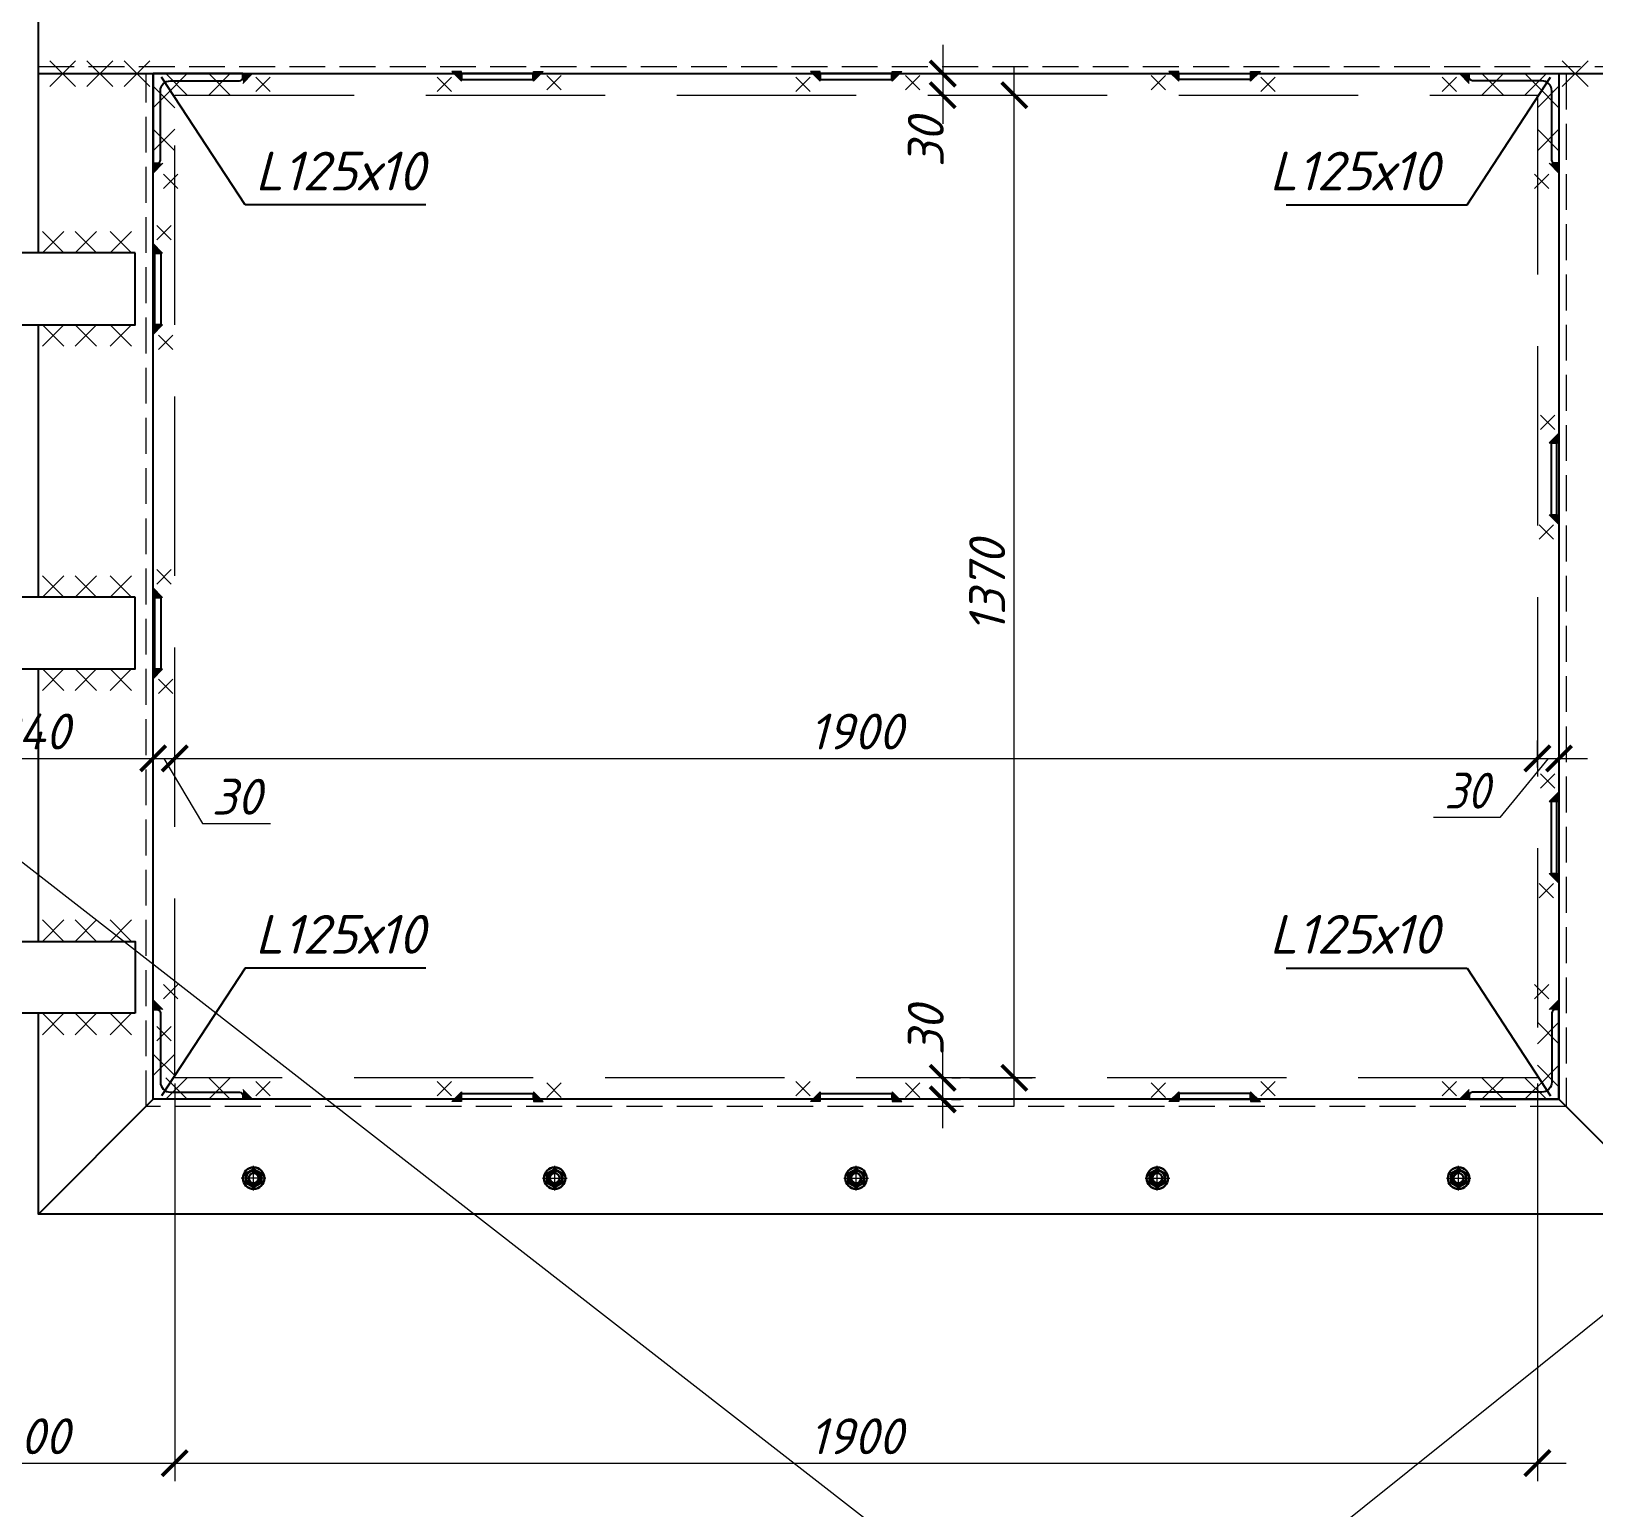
# Model space of a CAD drawing. Header units: millimetres. Extents: x 749182 to 2267578, y 70462 to 311449.
# Drawn here: x 2211746 to 2213924, y 209628 to 211687 of the extents above; entities that cross this region are included whole.
import ezdxf

# ---------------------------------------------------------------- set-up
doc = ezdxf.new("R2010")
doc.units = ezdxf.units.MM
for name, pattern in [('GOST2.303 4', [7, 5, -2, 0]), ('ГОСТ 2.303 4', [7, 5, -2, 0]), ('осеваяX2', [4, 2.5, -0.5, 0.5, -0.5])]:
    doc.linetypes.add(name, pattern=pattern)
doc.layers.get('Defpoints').update_dxf_attribs({"color": 255})
for name, color, linetype, lineweight in [('1Стены', 252, 'Continuous', 25), ('Оси', 165, 'осеваяX2', 13), ('Размер', 7, 'Continuous', 13), ('Размеры КР', 164, 'Continuous', 9), ('сварка', 156, 'Continuous', 9), ('Шахты для нанесения на ТХ', 210, 'Continuous', 60), ('Штриховка в сечении', 7, 'Continuous', 5)]:
    doc.layers.add(name, color=color, linetype=linetype, lineweight=lineweight)
doc.layers.add('металл', color=124, linetype='Continuous')
doc.layers.add('Текст', color=7, linetype='Continuous')
doc.styles.add('GOST 2.304_new', font='isocpeur.ttf', dxfattribs={"width": 0.9, "oblique": 15})
doc.styles.add('М2', font='isocpeui.ttf')
doc.dimstyles.new('SPDS', dxfattribs={"dimscale": 25, "dimtxt": 2.5, "dimasz": 1.77, "dimexe": 1.25, "dimexo": 0.625, "dimtad": 1, "dimdec": 0, "dimrnd": 0.001, "dimtxsty": 'GOST 2.304_new', "dimblk": 'ARCHTICK', "dimcen": 2.5, "dimdle": 2, "dimclrt": 256, "dimazin": 2, "dimtfac": 0.75, "dimtdec": 0, "dimtmove": 1, "dimatfit": 3, "dimfxl": 0, "dimtolj": 1, "dimlwd": 9, "dimlwe": 9, "dimarcsym": 0})
doc.dimstyles.new('SPDS 1_20', dxfattribs={"dimscale": 20, "dimtxt": 2.5, "dimasz": 1.77, "dimexe": 1.25, "dimexo": 0.625, "dimtad": 1, "dimdec": 0, "dimrnd": 0.001, "dimtxsty": 'М2', "dimblk": 'ARCHTICK', "dimcen": 2.5, "dimdle": 2, "dimclrt": 256, "dimadec": 0, "dimazin": 2, "dimtfac": 0.75, "dimtdec": 0, "dimtmove": 1, "dimatfit": 3, "dimfxl": 0, "dimtolj": 1, "dimlwd": 9, "dimlwe": 9, "dimarcsym": 0})

# ---------------------------------------------------------------- blocks, each defined once
blk = doc.blocks.new('_ArchTick')
at = {"color": 0, "linetype": 'ByBlock', "const_width": 0.15}
blk.add_lwpolyline([(-0.5, -0.5), (0.5, 0.5)], dxfattribs=at)
blk = doc.blocks.new('*D1105')
at = {"color": 0, "lineweight": 9, "ltscale": 20, "transparency": 16777216}
for p, q in [((2211545.6, 210214.9), (2211545.6, 209665.1)), ((2211945.6, 210219.4), (2211945.6, 209665.1)), ((2211505.6, 209690.1), (2211985.6, 209690.1))]:
    blk.add_line(p, q, dxfattribs=at)
at = {"layer": 'Defpoints', "color": 0, "lineweight": 20, "ltscale": 20, "transparency": 16777216}
for p in [(2211545.6, 210227.4), (2211945.6, 210231.9), (2211945.6, 209690.1)]:
    blk.add_point(p, dxfattribs=at)
at = {"color": 0, "lineweight": 9, "ltscale": 20, "transparency": 16777216, "xscale": 35.4, "yscale": 35.4, "zscale": 35.4, "rotation": 180}
blk.add_blockref('_ArchTick', (2211545.6, 209690.1), dxfattribs=at)
at = {"color": 0, "lineweight": 9, "ltscale": 20, "transparency": 16777216, "xscale": 35.4, "yscale": 35.4, "zscale": 35.4}
blk.add_blockref('_ArchTick', (2211945.6, 209690.1), dxfattribs=at)
at = {"ltscale": 20, "transparency": 16777216, "insert": (2211745.6, 209727.6), "char_height": 50, "attachment_point": 5, "style": 'М2'}
blk.add_mtext('\\A1;400', dxfattribs=at)
blk = doc.blocks.new('*D1106')
at = {"color": 0, "lineweight": 9, "ltscale": 20, "transparency": 16777216}
for p, q in [((2211945.6, 210219.4), (2211945.6, 209665.1)), ((2213845.6, 210219.4), (2213845.6, 209665.1)), ((2211905.6, 209690.1), (2213885.6, 209690.1))]:
    blk.add_line(p, q, dxfattribs=at)
at = {"layer": 'Defpoints', "color": 0, "lineweight": 20, "ltscale": 20, "transparency": 16777216}
for p in [(2211945.6, 210231.9), (2213845.6, 210231.9), (2213845.6, 209690.1)]:
    blk.add_point(p, dxfattribs=at)
at = {"color": 0, "lineweight": 9, "ltscale": 20, "transparency": 16777216, "xscale": 35.4, "yscale": 35.4, "zscale": 35.4, "rotation": 180}
blk.add_blockref('_ArchTick', (2211945.6, 209690.1), dxfattribs=at)
at = {"color": 0, "lineweight": 9, "ltscale": 20, "transparency": 16777216, "xscale": 35.4, "yscale": 35.4, "zscale": 35.4}
blk.add_blockref('_ArchTick', (2213845.6, 209690.1), dxfattribs=at)
at = {"ltscale": 20, "transparency": 16777216, "insert": (2212895.6, 209727.6), "char_height": 50, "attachment_point": 5, "style": 'М2'}
blk.add_mtext('\\A1;1900', dxfattribs=at)
blk = doc.blocks.new('свар')
at = {"layer": 'сварка', "color": 0, "linetype": 'Continuous', "ltscale": 10}
for p, q in [((10, 10), (-10, -10)), ((-10, 10), (10, -10))]:
    blk.add_line(p, q, dxfattribs=at)
blk = doc.blocks.new('м16')
at = {"layer": 'металл', "lineweight": 30, "ltscale": 20}
for p, q in [((-11, 6.4), (0, 12.7)), ((-11, -6.4), (-11, 6.4)), ((0, 12.7), (11, 6.4)), ((11, 6.4), (11, -6.4)), ((0, -12.7), (-11, -6.4)), ((11, -6.4), (0, -12.7))]:
    blk.add_line(p, q, dxfattribs=at)
blk.add_circle((0, 0), 15, dxfattribs=at)
for radius, start, end in [(10.4, 0, 180), (10.4, 180, 0), (6.92, 0, 180), (6.92, 180, 0)]:
    blk.add_arc((0, 0), radius, start, end, dxfattribs=at)
at = {"layer": 'металл', "linetype": 'Continuous', "lineweight": 25, "ltscale": 20}
blk.add_arc((0, 0), 8, 255, 165, dxfattribs=at)
at = {"layer": 'Оси', "ltscale": 20}
for p, q in [((17, 0), (-17.3, 0)), ((0, 17.3), (0, -17.3))]:
    blk.add_line(p, q, dxfattribs=at)
blk = doc.blocks.new('*D1346')
at = {"layer": 'Defpoints', "color": 0, "lineweight": 20, "ltscale": 20, "transparency": 16777216}
for p in [(2213845.6, 210696.3), (2213875.6, 210696.3), (2213875.6, 210672.7)]:
    blk.add_point(p, dxfattribs=at)
at = {"layer": 'Размер', "color": 0, "lineweight": 9, "ltscale": 20, "transparency": 16777216}
for p, q in [((2213845.6, 210683.8), (2213845.6, 210647.7)), ((2213875.6, 210683.8), (2213875.6, 210647.7)), ((2213860.6, 210672.7), (2213793.2, 210590.2)), ((2213805.6, 210672.7), (2213915.6, 210672.7)), ((2213793.2, 210590.2), (2213700.8, 210590.2))]:
    blk.add_line(p, q, dxfattribs=at)
at = {"layer": 'Размер', "color": 0, "lineweight": 9, "ltscale": 20, "transparency": 16777216, "xscale": 35.4, "yscale": 35.4, "zscale": 35.4, "rotation": 180}
blk.add_blockref('_ArchTick', (2213845.6, 210672.7), dxfattribs=at)
at = {"layer": 'Размер', "color": 0, "lineweight": 9, "ltscale": 20, "transparency": 16777216, "xscale": 35.4, "yscale": 35.4, "zscale": 35.4}
blk.add_blockref('_ArchTick', (2213875.6, 210672.7), dxfattribs=at)
at = {"layer": 'Размер', "ltscale": 20, "transparency": 16777216, "insert": (2213747, 210627.7), "char_height": 50, "attachment_point": 5, "style": 'GOST 2.304_new'}
blk.add_mtext('\\A1;30', dxfattribs=at)
blk = doc.blocks.new('*D1363')
at = {"color": 0, "lineweight": 9, "ltscale": 20, "transparency": 16777216}
for p, q in [((2213116.2, 210187.4), (2213116.2, 211637.4)), ((2213063.2, 211597.4), (2213141.2, 211597.4)), ((2213054.3, 210227.4), (2213141.2, 210227.4))]:
    blk.add_line(p, q, dxfattribs=at)
at = {"layer": 'Defpoints', "color": 0, "lineweight": 20, "ltscale": 20, "transparency": 16777216}
for p in [(2213050.7, 211597.4), (2213116.2, 211597.4), (2213041.8, 210227.4)]:
    blk.add_point(p, dxfattribs=at)
at = {"color": 0, "lineweight": 9, "ltscale": 20, "transparency": 16777216, "xscale": 35.4, "yscale": 35.4, "zscale": 35.4}
for p, rotation in [((2213116.2, 211597.4), 90), ((2213116.2, 210227.4), 270)]:
    blk.add_blockref('_ArchTick', p, dxfattribs=dict(at, rotation=rotation))
at = {"ltscale": 20, "transparency": 16777216, "insert": (2213078.4, 210912.4), "char_height": 50, "attachment_point": 5, "rotation": 90, "style": 'М2'}
blk.add_mtext('\\A1;1370', dxfattribs=at)
blk = doc.blocks.new('*D1366')
at = {"layer": 'Defpoints', "color": 0, "lineweight": 20, "ltscale": 100, "transparency": 16777216}
for p in [(2211915.6, 210672.7), (2211915.6, 210672.7), (2211575.6, 210605.8)]:
    blk.add_point(p, dxfattribs=at)
at = {"layer": 'Шахты для нанесения на ТХ', "color": 0, "lineweight": 9, "ltscale": 100, "transparency": 16777216}
for p, q in [((2211575.6, 210618.3), (2211575.6, 210697.7)), ((2211915.6, 210685.2), (2211915.6, 210697.7)), ((2211535.6, 210672.7), (2211955.6, 210672.7))]:
    blk.add_line(p, q, dxfattribs=at)
at = {"layer": 'Шахты для нанесения на ТХ', "color": 0, "lineweight": 9, "ltscale": 100, "transparency": 16777216, "xscale": 35.4, "yscale": 35.4, "zscale": 35.4, "rotation": 180}
blk.add_blockref('_ArchTick', (2211575.6, 210672.7), dxfattribs=at)
at = {"layer": 'Шахты для нанесения на ТХ', "color": 0, "lineweight": 9, "ltscale": 100, "transparency": 16777216, "xscale": 35.4, "yscale": 35.4, "zscale": 35.4}
blk.add_blockref('_ArchTick', (2211915.6, 210672.7), dxfattribs=at)
at = {"layer": 'Шахты для нанесения на ТХ', "ltscale": 100, "transparency": 16777216, "insert": (2211745.6, 210710.2), "char_height": 50, "attachment_point": 5, "style": 'М2'}
blk.add_mtext('\\A1;340', dxfattribs=at)
blk = doc.blocks.new('*D1371')
at = {"layer": 'Defpoints', "color": 0, "lineweight": 20, "ltscale": 100, "transparency": 16777216}
for p in [(2211915.6, 210672.7), (2211945.6, 210672.7), (2211945.6, 210660.7)]:
    blk.add_point(p, dxfattribs=at)
at = {"layer": 'Шахты для нанесения на ТХ', "color": 0, "lineweight": 9, "ltscale": 100, "transparency": 16777216}
for p, q in [((2211915.6, 210685.2), (2211915.6, 210697.7)), ((2211945.6, 210673.2), (2211945.6, 210697.7)), ((2211875.6, 210672.7), (2211985.6, 210672.7)), ((2211930.6, 210672.7), (2211984.4, 210581.8)), ((2211984.4, 210581.8), (2212079.4, 210581.8))]:
    blk.add_line(p, q, dxfattribs=at)
at = {"layer": 'Шахты для нанесения на ТХ', "color": 0, "lineweight": 9, "ltscale": 100, "transparency": 16777216, "xscale": 35.4, "yscale": 35.4, "zscale": 35.4, "rotation": 180}
blk.add_blockref('_ArchTick', (2211915.6, 210672.7), dxfattribs=at)
at = {"layer": 'Шахты для нанесения на ТХ', "color": 0, "lineweight": 9, "ltscale": 100, "transparency": 16777216, "xscale": 35.4, "yscale": 35.4, "zscale": 35.4}
blk.add_blockref('_ArchTick', (2211945.6, 210672.7), dxfattribs=at)
at = {"layer": 'Шахты для нанесения на ТХ', "ltscale": 100, "transparency": 16777216, "insert": (2212031.9, 210619.3), "char_height": 50, "attachment_point": 5, "style": 'М2'}
blk.add_mtext('\\A1;30', dxfattribs=at)
blk = doc.blocks.new('*D1372')
at = {"layer": 'Defpoints', "color": 0, "lineweight": 20, "ltscale": 100, "transparency": 16777216}
for p in [(2211945.6, 210660.7), (2213845.6, 210672.7), (2213845.6, 210647.7)]:
    blk.add_point(p, dxfattribs=at)
at = {"layer": 'Шахты для нанесения на ТХ', "color": 0, "lineweight": 9, "ltscale": 100, "transparency": 16777216}
for p, q in [((2211945.6, 210673.2), (2211945.6, 210697.7)), ((2213845.6, 210660.2), (2213845.6, 210697.7)), ((2211905.6, 210672.7), (2213885.6, 210672.7))]:
    blk.add_line(p, q, dxfattribs=at)
at = {"layer": 'Шахты для нанесения на ТХ', "color": 0, "lineweight": 9, "ltscale": 100, "transparency": 16777216, "xscale": 35.4, "yscale": 35.4, "zscale": 35.4, "rotation": 180}
blk.add_blockref('_ArchTick', (2211945.6, 210672.7), dxfattribs=at)
at = {"layer": 'Шахты для нанесения на ТХ', "color": 0, "lineweight": 9, "ltscale": 100, "transparency": 16777216, "xscale": 35.4, "yscale": 35.4, "zscale": 35.4}
blk.add_blockref('_ArchTick', (2213845.6, 210672.7), dxfattribs=at)
at = {"layer": 'Шахты для нанесения на ТХ', "ltscale": 100, "transparency": 16777216, "insert": (2212895.6, 210710.2), "char_height": 50, "attachment_point": 5, "style": 'М2'}
blk.add_mtext('\\A1;1900', dxfattribs=at)
blk = doc.blocks.new('*U842')
blk.add_lwpolyline([(-34.5, 90.5), (-29.1, 90.5, -0.414214), (-24.5, 85.9), (-24.5, -10.5, 0.414214), (-10.5, -24.5), (85.9, -24.5, -0.414214), (90.5, -29.1), (90.5, -34.5), (-34.5, -34.5)], format="xyb", close=True)
blk = doc.blocks.new('*D1373')
at = {"layer": 'Defpoints', "color": 0, "lineweight": 20, "ltscale": 100, "transparency": 16777216}
for p in [(2213016.3, 211627.5), (2213016.4, 211597.5), (2213016.4, 211597.5)]:
    blk.add_point(p, dxfattribs=at)
at = {"layer": 'Размер', "color": 0, "lineweight": 9, "ltscale": 100, "transparency": 16777216}
for p, q in [((2213016.4, 211667.5), (2213016.4, 211557.5)), ((2213028.8, 211627.5), (2213041.4, 211627.5)), ((2213028.9, 211597.5), (2213041.4, 211597.5))]:
    blk.add_line(p, q, dxfattribs=at)
at = {"layer": 'Размер', "color": 0, "lineweight": 9, "ltscale": 100, "transparency": 16777216, "xscale": 35.4, "yscale": 35.4, "zscale": 35.4}
for p, rotation in [((2213016.4, 211627.5), 90), ((2213016.4, 211597.5), 270)]:
    blk.add_blockref('_ArchTick', p, dxfattribs=dict(at, rotation=rotation))
at = {"layer": 'Размер', "ltscale": 100, "transparency": 16777216, "insert": (2212992.8, 211531.7), "char_height": 50, "attachment_point": 5, "rotation": 90, "style": 'М2'}
blk.add_mtext('\\A1;30', dxfattribs=at)
blk = doc.blocks.new('*D1374')
at = {"layer": 'Defpoints', "color": 0, "lineweight": 20, "ltscale": 100, "transparency": 16777216}
for p in [(2213016.4, 210227.3), (2213016.4, 210227.3), (2213016.3, 210197.3)]:
    blk.add_point(p, dxfattribs=at)
at = {"layer": 'Размер', "color": 0, "lineweight": 9, "ltscale": 100, "transparency": 16777216}
for p, q in [((2213016.4, 210157.3), (2213016.4, 210267.3)), ((2213028.9, 210227.3), (2213041.4, 210227.3)), ((2213028.8, 210197.3), (2213041.4, 210197.3))]:
    blk.add_line(p, q, dxfattribs=at)
at = {"layer": 'Размер', "color": 0, "lineweight": 9, "ltscale": 100, "transparency": 16777216, "xscale": 35.4, "yscale": 35.4, "zscale": 35.4}
for p, rotation in [((2213016.4, 210227.3), 90), ((2213016.4, 210197.3), 270)]:
    blk.add_blockref('_ArchTick', p, dxfattribs=dict(at, rotation=rotation))
at = {"layer": 'Размер', "ltscale": 100, "transparency": 16777216, "insert": (2212992.8, 210293.1), "char_height": 50, "attachment_point": 5, "rotation": 90, "style": 'М2'}
blk.add_mtext('\\A1;30', dxfattribs=at)

msp = doc.modelspace()

# ---------------------------------------------------------------- hatches: boundary and pattern name
at = {"layer": 'сварка', "linetype": 'Continuous', "ltscale": 5}
for points in [[(2212040.6093, 211627.4052), (2212040.6093, 211613.7618), (2212054.2527, 211627.4052)], [(2212345.5115, 211630.4143), (2212331.8681, 211630.4143), (2212345.5115, 211616.7709)], [(2212445.7071, 211630.4143), (2212459.3505, 211630.4143), (2212445.7071, 211616.7709)], [(2212845.5115, 211630.4143), (2212831.8681, 211630.4143), (2212845.5115, 211616.7709)], [(2212945.7071, 211630.4143), (2212959.3505, 211630.4143), (2212945.7071, 211616.7709)], [(2213345.5115, 211630.4143), (2213331.8681, 211630.4143), (2213345.5115, 211616.7709)], [(2213445.7071, 211630.4143), (2213459.3505, 211630.4143), (2213445.7071, 211616.7709)], [(2213750.6093, 211627.4052), (2213750.6093, 211613.7618), (2213736.9659, 211627.4052)], [(2211915.6093, 211502.4052), (2211929.2527, 211502.4052), (2211915.6093, 211488.7618)], [(2213875.6093, 211502.4052), (2213861.9659, 211502.4052), (2213875.6093, 211488.7618)], [(2211915.0511, 211377.2238), (2211915.0511, 211390.8673), (2211928.6945, 211377.2238)], [(2211915.0511, 211277.0282), (2211915.0511, 211263.3848), (2211928.6945, 211277.0282)], [(2213875.6093, 211112.4928), (2213875.6093, 211126.1363), (2213861.9659, 211112.4928)], [(2213875.6093, 211012.2972), (2213875.6093, 210998.6538), (2213861.9659, 211012.2972)], [(2211915.0511, 210897.2238), (2211915.0511, 210910.8673), (2211928.6945, 210897.2238)], [(2211915.0511, 210797.0282), (2211915.0511, 210783.3848), (2211928.6945, 210797.0282)], [(2213875.6093, 210612.4928), (2213875.6093, 210626.1363), (2213861.9659, 210612.4928)], [(2213875.6093, 210512.2972), (2213875.6093, 210498.6538), (2213861.9659, 210512.2972)], [(2211915.6093, 210322.4052), (2211929.2527, 210322.4052), (2211915.6093, 210336.0487)], [(2213875.6093, 210322.4052), (2213861.9659, 210322.4052), (2213875.6093, 210336.0487)], [(2212040.6093, 210197.4052), (2212040.6093, 210211.0487), (2212054.2527, 210197.4052)], [(2212345.5115, 210194.3962), (2212331.8681, 210194.3962), (2212345.5115, 210208.0396)], [(2212445.7071, 210194.3962), (2212459.3505, 210194.3962), (2212445.7071, 210208.0396)], [(2212845.5115, 210194.3962), (2212831.8681, 210194.3962), (2212845.5115, 210208.0396)], [(2212945.7071, 210194.3962), (2212959.3505, 210194.3962), (2212945.7071, 210208.0396)], [(2213345.5115, 210194.3962), (2213331.8681, 210194.3962), (2213345.5115, 210208.0396)], [(2213445.7071, 210194.3962), (2213459.3505, 210194.3962), (2213445.7071, 210208.0396)], [(2213750.6093, 210197.4052), (2213750.6093, 210211.0487), (2213736.9659, 210197.4052)]]:
    msp.add_hatch(color=0, dxfattribs=at).paths.add_polyline_path(points, flags=0)

# ---------------------------------------------------------------- linework, layer by layer
at = {"ltscale": 100}
for p, q in [((2212043.738, 211444.4735), (2211927.4244, 211622.423)), ((2213747.4806, 211444.4735), (2213863.7941, 211622.423)), ((2212295.9277, 211444.4735), (2212043.738, 211444.4735)), ((2213495.2909, 211444.4735), (2213747.4806, 211444.4735)), ((2212043.738, 210380.337), (2211927.4244, 210202.3874)), ((2212295.9277, 210380.337), (2212043.738, 210380.337)), ((2213495.2909, 210380.337), (2213747.4806, 210380.337)), ((2213747.4806, 210380.337), (2213863.7941, 210202.3874))]:
    msp.add_line(p, q, dxfattribs=at)
at = {"layer": '1Стены', "color": 0, "linetype": 'ГОСТ 2.303 4', "lineweight": 13, "ltscale": 10}
for p, q in [((2211755.6093, 211637.4052), (2214035.6093, 211637.4052)), ((2211905.6093, 210187.4052), (2211905.6093, 211627.4052)), ((2213885.6093, 211627.4052), (2213885.6093, 210187.4052)), ((2213885.6093, 210187.4052), (2211905.6093, 210187.4052))]:
    msp.add_line(p, q, dxfattribs=at)
at = {"layer": 'металл'}
for p, q in [((2211755.6093, 211627.4052), (2214035.6093, 211627.4052)), ((2211915.6093, 210197.4052), (2211915.6093, 211627.4052)), ((2213875.6093, 211627.4052), (2213875.6093, 210197.4052)), ((2211915.6093, 210197.4052), (2211755.6093, 210037.4052)), ((2213875.6093, 210197.4052), (2211915.6093, 210197.4052)), ((2213875.6093, 210197.4052), (2214035.6093, 210037.4052))]:
    msp.add_line(p, q, dxfattribs=at)
for points in [[(2211755.6093, 211377.4052), (2211755.6093, 211827.4052), (2214035.6093, 211827.4052), (2214035.6093, 210037.4052), (2211755.6093, 210037.4052), (2211755.6093, 210317.4052)], [(2211755.6093, 210897.4052), (2211755.6093, 211277.4052)], [(2211755.6093, 210417.4052), (2211755.6093, 210797.4052)]]:
    msp.add_lwpolyline(points, dxfattribs=at)
at = {"layer": 'металл', "color": 0, "ltscale": 20}
for points in [[(2212345.6093, 211627.4052), (2212345.6093, 211619.4052), (2212445.6093, 211619.4052), (2212445.6093, 211627.4052)], [(2212845.6093, 211627.4052), (2212845.6093, 211619.4052), (2212945.6093, 211619.4052), (2212945.6093, 211627.4052)], [(2213445.6093, 211627.4052), (2213445.6093, 211619.4052), (2213345.6093, 211619.4052), (2213345.6093, 211627.4052)], [(2211890.6093, 211377.4052), (2211600.6093, 211377.4052), (2211600.6093, 211277.4052), (2211890.6093, 211277.4052)], [(2211918.0602, 211377.126), (2211926.0602, 211377.126), (2211926.0602, 211277.126), (2211918.0602, 211277.126)], [(2213872.6002, 211112.395), (2213864.6002, 211112.395), (2213864.6002, 211012.395), (2213872.6002, 211012.395)], [(2211890.6093, 210897.4052), (2211600.6093, 210897.4052), (2211600.6093, 210797.4052), (2211890.6093, 210797.4052)], [(2211918.0602, 210897.126), (2211926.0602, 210897.126), (2211926.0602, 210797.126), (2211918.0602, 210797.126)], [(2213872.6002, 210612.395), (2213864.6002, 210612.395), (2213864.6002, 210512.395), (2213872.6002, 210512.395)], [(2211890.6093, 210317.4052), (2211600.6093, 210317.4052), (2211600.6093, 210417.4052), (2211890.6093, 210417.4052)], [(2212345.6093, 210197.4052), (2212345.6093, 210205.4052), (2212445.6093, 210205.4052), (2212445.6093, 210197.4052)], [(2212845.6093, 210197.4052), (2212845.6093, 210205.4052), (2212945.6093, 210205.4052), (2212945.6093, 210197.4052)], [(2213445.6093, 210197.4052), (2213445.6093, 210205.4052), (2213345.6093, 210205.4052), (2213345.6093, 210197.4052)]]:
    msp.add_lwpolyline(points, close=True, dxfattribs=at)
at = {"layer": 'Размеры КР', "lineweight": 20}
for p, q in [((2207618.7561, 213730.1269), (2219948.2634, 204134.1335)), ((2217971.7774, 213128.025), (2207136.9325, 204449.4341))]:
    msp.add_line(p, q, dxfattribs=at)
at = {"layer": 'сварка', "color": 0, "linetype": 'Continuous', "ltscale": 15}
for p, q in [((2211771.4154, 211645.4052), (2211807.4154, 211609.4052)), ((2211807.4154, 211645.4052), (2211771.4154, 211609.4052)), ((2211823.1748, 211645.4052), (2211859.1748, 211609.4052)), ((2211859.1748, 211645.4052), (2211823.1748, 211609.4052)), ((2211875.0712, 211645.4052), (2211911.0712, 211609.4052)), ((2211911.0712, 211645.4052), (2211875.0712, 211609.4052)), ((2211875.0712, 211645.4052), (2211911.0712, 211609.4052)), ((2211911.0712, 211645.4052), (2211875.0712, 211609.4052)), ((2213916.1474, 211645.4052), (2213880.1474, 211609.4052)), ((2213880.1474, 211645.4052), (2213916.1474, 211609.4052)), ((2211963.1093, 211627.4052), (2211933.1093, 211597.4052)), ((2211933.1093, 211627.4052), (2211963.1093, 211597.4052)), ((2212023.1093, 211627.4052), (2211993.1093, 211597.4052)), ((2211993.1093, 211627.4052), (2212023.1093, 211597.4052)), ((2213768.1093, 211627.4052), (2213798.1093, 211597.4052)), ((2213798.1093, 211627.4052), (2213768.1093, 211597.4052)), ((2213828.1093, 211627.4052), (2213858.1093, 211597.4052)), ((2213858.1093, 211627.4052), (2213828.1093, 211597.4052)), ((2211915.6093, 211579.9052), (2211945.6093, 211609.9052)), ((2211915.6093, 211609.9052), (2211945.6093, 211579.9052)), ((2213875.6093, 211579.9052), (2213845.6093, 211609.9052)), ((2213875.6093, 211609.9052), (2213845.6093, 211579.9052)), ((2211915.6093, 211519.9052), (2211945.6093, 211549.9052)), ((2211915.6093, 211549.9052), (2211945.6093, 211519.9052)), ((2213875.6093, 211519.9052), (2213845.6093, 211549.9052)), ((2213875.6093, 211549.9052), (2213845.6093, 211519.9052)), ((2211791.1721, 211407.4052), (2211761.1721, 211377.4052)), ((2211761.1721, 211407.4052), (2211791.1721, 211377.4052)), ((2211836.665, 211407.4052), (2211806.665, 211377.4052)), ((2211806.665, 211407.4052), (2211836.665, 211377.4052)), ((2211885.4411, 211407.4052), (2211855.4411, 211377.4052)), ((2211855.4411, 211407.4052), (2211885.4411, 211377.4052)), ((2211791.1721, 211277.4052), (2211761.1721, 211247.4052)), ((2211761.1721, 211277.4052), (2211791.1721, 211247.4052)), ((2211836.665, 211277.4052), (2211806.665, 211247.4052)), ((2211806.665, 211277.4052), (2211836.665, 211247.4052)), ((2211885.4411, 211277.4052), (2211855.4411, 211247.4052)), ((2211855.4411, 211277.4052), (2211885.4411, 211247.4052)), ((2211791.1721, 210927.4052), (2211761.1721, 210897.4052)), ((2211761.1721, 210927.4052), (2211791.1721, 210897.4052)), ((2211836.665, 210927.4052), (2211806.665, 210897.4052)), ((2211806.665, 210927.4052), (2211836.665, 210897.4052)), ((2211885.4411, 210927.4052), (2211855.4411, 210897.4052)), ((2211855.4411, 210927.4052), (2211885.4411, 210897.4052)), ((2211791.1721, 210797.4052), (2211761.1721, 210767.4052)), ((2211761.1721, 210797.4052), (2211791.1721, 210767.4052)), ((2211836.665, 210797.4052), (2211806.665, 210767.4052)), ((2211806.665, 210797.4052), (2211836.665, 210767.4052)), ((2211885.4411, 210797.4052), (2211855.4411, 210767.4052)), ((2211855.4411, 210797.4052), (2211885.4411, 210767.4052)), ((2211791.1721, 210417.4052), (2211761.1721, 210447.4052)), ((2211761.1721, 210417.4052), (2211791.1721, 210447.4052)), ((2211836.665, 210417.4052), (2211806.665, 210447.4052)), ((2211806.665, 210417.4052), (2211836.665, 210447.4052)), ((2211885.4411, 210417.4052), (2211855.4411, 210447.4052)), ((2211855.4411, 210417.4052), (2211885.4411, 210447.4052)), ((2211791.1721, 210287.4052), (2211761.1721, 210317.4052)), ((2211761.1721, 210287.4052), (2211791.1721, 210317.4052)), ((2211836.665, 210287.4052), (2211806.665, 210317.4052)), ((2211806.665, 210287.4052), (2211836.665, 210317.4052)), ((2211885.4411, 210287.4052), (2211855.4411, 210317.4052)), ((2211855.4411, 210287.4052), (2211885.4411, 210317.4052)), ((2213875.6093, 210304.9052), (2213845.6093, 210274.9052)), ((2213875.6093, 210274.9052), (2213845.6093, 210304.9052)), ((2211915.6093, 210260.5727), (2211945.6093, 210230.5727)), ((2211915.6093, 210230.5727), (2211945.6093, 210260.5727)), ((2211963.1093, 210197.4052), (2211933.1093, 210227.4052)), ((2211933.1093, 210197.4052), (2211963.1093, 210227.4052)), ((2212023.1093, 210197.4052), (2211993.1093, 210227.4052)), ((2211993.1093, 210197.4052), (2212023.1093, 210227.4052)), ((2213768.1093, 210197.4052), (2213798.1093, 210227.4052)), ((2213798.1093, 210197.4052), (2213768.1093, 210227.4052)), ((2213828.1093, 210197.4052), (2213858.1093, 210227.4052)), ((2213858.1093, 210197.4052), (2213828.1093, 210227.4052)), ((2213875.6093, 210244.9052), (2213845.6093, 210214.9052)), ((2213875.6093, 210214.9052), (2213845.6093, 210244.9052))]:
    msp.add_line(p, q, dxfattribs=at)
at = {"layer": 'сварка', "color": 0, "linetype": 'Continuous', "ltscale": 5}
for p, q in [((2212040.6093, 211613.7618), (2212054.2527, 211627.4052)), ((2212345.5115, 211630.4143), (2212331.8681, 211630.4143)), ((2212331.8681, 211630.4143), (2212345.5115, 211616.7709)), ((2212345.5115, 211616.7709), (2212345.5115, 211630.4143)), ((2212445.7071, 211630.4143), (2212459.3505, 211630.4143)), ((2212459.3505, 211630.4143), (2212445.7071, 211616.7709)), ((2212445.7071, 211616.7709), (2212445.7071, 211630.4143)), ((2212845.5115, 211630.4143), (2212831.8681, 211630.4143)), ((2212831.8681, 211630.4143), (2212845.5115, 211616.7709)), ((2212845.5115, 211616.7709), (2212845.5115, 211630.4143)), ((2212945.7071, 211630.4143), (2212959.3505, 211630.4143)), ((2212959.3505, 211630.4143), (2212945.7071, 211616.7709)), ((2212945.7071, 211616.7709), (2212945.7071, 211630.4143)), ((2213345.5115, 211630.4143), (2213331.8681, 211630.4143)), ((2213331.8681, 211630.4143), (2213345.5115, 211616.7709)), ((2213345.5115, 211616.7709), (2213345.5115, 211630.4143)), ((2213445.7071, 211630.4143), (2213459.3505, 211630.4143)), ((2213459.3505, 211630.4143), (2213445.7071, 211616.7709)), ((2213445.7071, 211616.7709), (2213445.7071, 211630.4143)), ((2213750.6093, 211613.7618), (2213736.9659, 211627.4052)), ((2211929.2527, 211502.4052), (2211915.6093, 211488.7618)), ((2213861.9659, 211502.4052), (2213875.6093, 211488.7618)), ((2211915.0511, 211377.2238), (2211915.0511, 211390.8673)), ((2211915.0511, 211390.8673), (2211928.6945, 211377.2238)), ((2211928.6945, 211377.2238), (2211915.0511, 211377.2238)), ((2211915.0511, 211277.0282), (2211915.0511, 211263.3848)), ((2211915.0511, 211263.3848), (2211928.6945, 211277.0282)), ((2211928.6945, 211277.0282), (2211915.0511, 211277.0282)), ((2213875.6093, 211126.1363), (2213861.9659, 211112.4928)), ((2213875.6093, 211112.4928), (2213875.6093, 211126.1363)), ((2213861.9659, 211112.4928), (2213875.6093, 211112.4928)), ((2213875.6093, 210998.6538), (2213861.9659, 211012.2972)), ((2213861.9659, 211012.2972), (2213875.6093, 211012.2972)), ((2213875.6093, 211012.2972), (2213875.6093, 210998.6538)), ((2211915.0511, 210897.2238), (2211915.0511, 210910.8673)), ((2211915.0511, 210910.8673), (2211928.6945, 210897.2238)), ((2211928.6945, 210897.2238), (2211915.0511, 210897.2238)), ((2211915.0511, 210797.0282), (2211915.0511, 210783.3848)), ((2211915.0511, 210783.3848), (2211928.6945, 210797.0282)), ((2211928.6945, 210797.0282), (2211915.0511, 210797.0282)), ((2213875.6093, 210626.1363), (2213861.9659, 210612.4928)), ((2213875.6093, 210612.4928), (2213875.6093, 210626.1363)), ((2213861.9659, 210612.4928), (2213875.6093, 210612.4928)), ((2213875.6093, 210498.6538), (2213861.9659, 210512.2972)), ((2213861.9659, 210512.2972), (2213875.6093, 210512.2972)), ((2213875.6093, 210512.2972), (2213875.6093, 210498.6538)), ((2211915.0511, 210417.7822), (2211915.0511, 210431.4257)), ((2211929.2527, 210322.4052), (2211915.6093, 210336.0487)), ((2213861.9659, 210322.4052), (2213875.6093, 210336.0487)), ((2211915.0511, 210317.5866), (2211915.0511, 210303.9432)), ((2211915.0511, 210317.5866), (2211915.0511, 210303.9432)), ((2212040.6093, 210211.0487), (2212054.2527, 210197.4052)), ((2212331.8681, 210194.3962), (2212345.5115, 210208.0396)), ((2212345.5115, 210208.0396), (2212345.5115, 210194.3962)), ((2212459.3505, 210194.3962), (2212445.7071, 210208.0396)), ((2212445.7071, 210208.0396), (2212445.7071, 210194.3962)), ((2212831.8681, 210194.3962), (2212845.5115, 210208.0396)), ((2212845.5115, 210208.0396), (2212845.5115, 210194.3962)), ((2212959.3505, 210194.3962), (2212945.7071, 210208.0396)), ((2212945.7071, 210208.0396), (2212945.7071, 210194.3962)), ((2213331.8681, 210194.3962), (2213345.5115, 210208.0396)), ((2213345.5115, 210208.0396), (2213345.5115, 210194.3962)), ((2213459.3505, 210194.3962), (2213445.7071, 210208.0396)), ((2213445.7071, 210208.0396), (2213445.7071, 210194.3962)), ((2213750.6093, 210211.0487), (2213736.9659, 210197.4052)), ((2212345.5115, 210194.3962), (2212331.8681, 210194.3962)), ((2212445.7071, 210194.3962), (2212459.3505, 210194.3962)), ((2212845.5115, 210194.3962), (2212831.8681, 210194.3962)), ((2212945.7071, 210194.3962), (2212959.3505, 210194.3962)), ((2213345.5115, 210194.3962), (2213331.8681, 210194.3962)), ((2213445.7071, 210194.3962), (2213459.3505, 210194.3962))]:
    msp.add_line(p, q, dxfattribs=at)
at = {"layer": 'Штриховка в сечении', "linetype": 'GOST2.303 4', "ltscale": 50}
msp.add_lwpolyline([(2211945.6093, 211597.4052), (2213845.6093, 211597.4052), (2213845.6093, 210227.4052), (2211945.6093, 210227.4052)], close=True, dxfattribs=at)

# ---------------------------------------------------------------- block references
at = {"layer": 'металл', "xscale": -1, "rotation": 180}
msp.add_blockref('*U842', (2211950.1093, 211592.9052), dxfattribs=at)
at = {"layer": 'металл', "rotation": 180}
msp.add_blockref('*U842', (2213841.1093, 211592.9052), dxfattribs=at)
at = {"layer": 'металл'}
msp.add_blockref('*U842', (2211950.1093, 210231.9052), dxfattribs=at)
at = {"layer": 'металл', "xscale": -1}
msp.add_blockref('*U842', (2213841.1093, 210231.9052), dxfattribs=at)
at = {"layer": 'Размер', "color": 0}
for p in [(2212068.6557, 211612.6761), (2213316.8789, 211614.6589), (2213469.753, 211612.6553), (2211939.9091, 211477.4555)]:
    msp.add_blockref('свар', p, dxfattribs=at)
at = {"layer": 'Размер', "color": 0, "xscale": -1}
for p in [(2212321.4656, 211612.6553), (2212474.3397, 211614.6589), (2212821.4656, 211612.6553), (2212974.3397, 211614.6589), (2213722.5629, 211612.6761), (2213851.3095, 211477.4555)]:
    msp.add_blockref('свар', p, dxfattribs=at)
for p, rotation in [((2211930.8065, 211405.8564), 89.99999999762788), ((2211932.8101, 211252.9824), 89.99999999762788), ((2211930.8065, 210925.8564), 89.99999999762788), ((2211932.8101, 210772.9824), 89.99999999762788), ((2211939.9091, 210347.3549), 180), ((2212068.6557, 210212.1344), 180), ((2213316.8789, 210210.1515), 180), ((2213469.753, 210212.1552), 180)]:
    msp.add_blockref('свар', p, dxfattribs=dict(at, rotation=rotation))
at = {"layer": 'Размер', "color": 0}
for p, rotation in [((2213859.8539, 211141.1254), 270.0000000023722), ((2213857.8503, 210988.2514), 270.0000000023722), ((2213859.8539, 210641.1254), 270.0000000023722), ((2213857.8503, 210488.2514), 270.0000000023722), ((2213851.3095, 210347.3549), 180), ((2211930.8065, 210288.954), 90.00000000237212), ((2211930.8065, 210288.954), 90.00000000237219), ((2212321.4656, 210212.1552), 180), ((2212474.3397, 210210.1515), 180), ((2212821.4656, 210212.1552), 180), ((2212974.3397, 210210.1515), 180), ((2213722.5629, 210212.1344), 180)]:
    msp.add_blockref('свар', p, dxfattribs=dict(at, rotation=rotation))
at = {"layer": 'Размер', "xscale": -1, "rotation": 180}
msp.add_blockref('м16', (2212055.6093, 210087.4052), dxfattribs=at)
at = {"layer": 'Размер', "rotation": 180}
for p in [(2212475.4367, 210087.4052), (2212895.6093, 210087.4052), (2213315.6093, 210087.4052), (2213735.6093, 210087.4052)]:
    msp.add_blockref('м16', p, dxfattribs=at)

# ---------------------------------------------------------------- texts
at = {"layer": 'Текст', "ltscale": 20, "style": 'М2'}
for p in [(2212057.8909, 211464.6095), (2213472.0414, 211464.6095), (2212057.8909, 210400.473), (2213472.0414, 210400.473)]:
    msp.add_text('L125х10', height=54, dxfattribs=at).set_placement(p)

# ---------------------------------------------------------------- dimensions: what is measured, and where the dimension line sits
at = {"ltscale": 20}
dim = msp.add_linear_dim(base=(2213116.1982, 211597.4052), p1=(2213041.7954, 210227.4052), p2=(2213050.7358, 211597.4052), angle=90, dimstyle='SPDS 1_20', override={"dimtxsty": 'М2'}, dxfattribs=at)
dim.commit()
dim.dimension.update_dxf_attribs({"geometry": '*D1363', "text_midpoint": (2213078.3762, 210912.4052)})
for base, p1, p2, picture, middle in [((2211945.6093, 209690.1216), (2211545.6093, 210227.4052), (2211945.6093, 210231.8582), '*D1105', (2211745.6093, 209727.6216)), ((2213845.6093, 209690.1216), (2211945.6093, 210231.8582), (2213845.6093, 210231.8582), '*D1106', (2212895.6093, 209727.6216))]:
    dim = msp.add_linear_dim(base=base, p1=p1, p2=p2, dimstyle='SPDS 1_20', override={"dimtxsty": 'М2'}, dxfattribs=at)
    dim.commit()
    dim.dimension.update_dxf_attribs({"geometry": picture, "text_midpoint": middle})
at = {"layer": 'Размер', "ltscale": 100}
for base, p1, p2, angle, picture, middle in [((2213016.3764, 211597.5042), (2213016.3466, 211627.4885), (2213016.3764, 211597.5042), 90, '*D1373', (2213030.2557, 211531.6628)), ((2213016.3764, 210227.3063), (2213016.3466, 210197.322), (2213016.3764, 210227.3063), 270, '*D1374', (2213030.2557, 210293.1477))]:
    dim = msp.add_linear_dim(base=base, p1=p1, p2=p2, angle=angle, dimstyle='SPDS 1_20', override={"dimtxsty": 'М2'}, dxfattribs=at)
    dim.commit()
    dim.dimension.update_dxf_attribs({"geometry": picture, "text_midpoint": middle, "dimtype": 160})
at = {"layer": 'Размер', "ltscale": 20}
dim = msp.add_linear_dim(base=(2213875.6093, 210672.6776), p1=(2213845.6093, 210696.2605), p2=(2213875.6093, 210696.2605), angle=0, dimstyle='SPDS', override={"dimscale": 20, "dimfxl": 1.25, "dimtfill": 0, "dimarcsym": 1}, dxfattribs=at)
dim.commit()
dim.dimension.update_dxf_attribs({"geometry": '*D1346', "text_midpoint": (2213780.6902, 210590.2421), "dimtype": 161})
at = {"layer": 'Шахты для нанесения на ТХ', "ltscale": 100}
for base, p1, p2, picture, middle in [((2211915.6093, 210672.6776), (2211575.6093, 210605.823), (2211915.6093, 210672.6776), '*D1366', (2211745.6093, 210710.1776)), ((2213845.6093, 210672.6776), (2211945.6093, 210660.7261), (2213845.6093, 210647.6776), '*D1372', (2212895.6093, 210710.1776))]:
    dim = msp.add_linear_dim(base=base, p1=p1, p2=p2, dimstyle='SPDS 1_20', dxfattribs=at)
    dim.commit()
    dim.dimension.update_dxf_attribs({"geometry": picture, "text_midpoint": middle})
dim = msp.add_linear_dim(base=(2211945.6093, 210672.6776), p1=(2211915.6093, 210672.6776), p2=(2211945.6093, 210660.7261), dimstyle='SPDS 1_20', dxfattribs=at)
dim.commit()
dim.dimension.update_dxf_attribs({"geometry": '*D1371', "text_midpoint": (2211996.9059, 210581.8308), "dimtype": 160})

doc.saveas('drawing.dxf')
